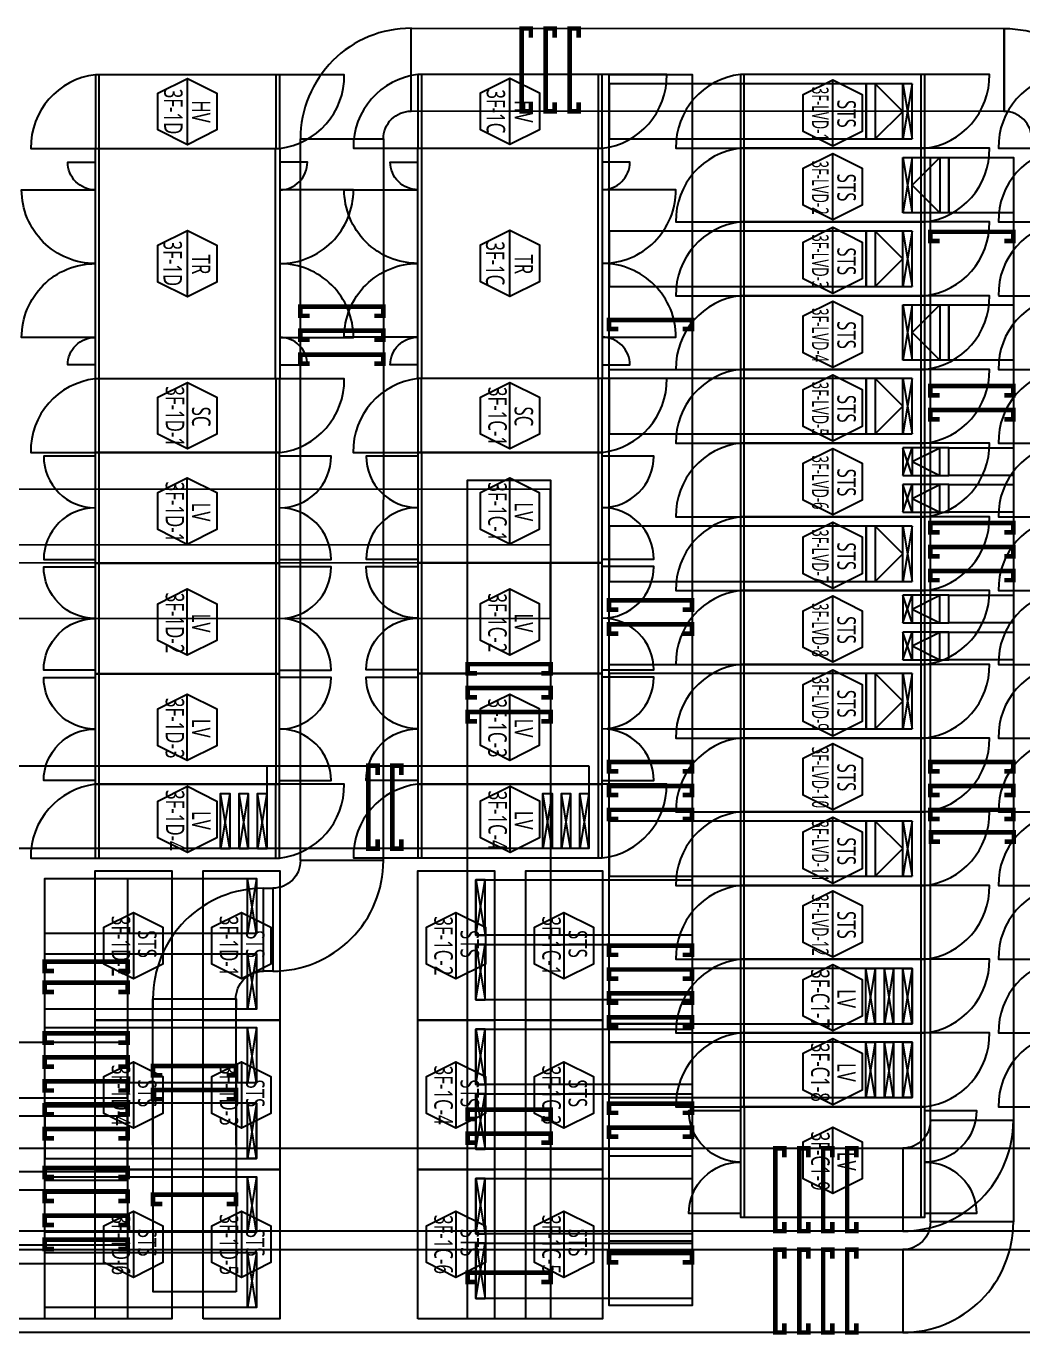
# Model space of a CAD drawing. Header units: millimetres. Extents: x -138191 to 245733, y -341087 to 835263.
# Drawn here: x 112202 to 123016, y 485530 to 499729 of the extents above; entities that cross this region are included whole.
import ezdxf
from ezdxf.enums import TextEntityAlignment as Align

# ---------------------------------------------------------------- set-up
doc = ezdxf.new("R2010")
doc.units = ezdxf.units.MM
doc.header["$LTSCALE"] = 300
for name, color, linetype in [('------00 Switch Gear', 3, 'Continuous'), ('------00 Switch Gear_Number', 1, 'Continuous'), ('-----26 Electrical Cable Tray_LV_STS1', 3, 'Continuous'), ('-----26 Electrical Cable Tray_LV_STS2', 2, 'Continuous'), ('-----26 Electrical Cable Tray_LV_STS3', 151, 'Continuous'), ('-----26 Electrical Cable Tray_LV_STSPDU_A', 181, 'Continuous'), ('-----26 Electrical Cable Tray_LV_STSPDU_B', 41, 'Continuous'), ('-----26 Electrical Cable Tray_LV_UPS', 6, 'Continuous')]:
    doc.layers.add(name, color=color, linetype=linetype)
doc.styles.add('ELEC', font='malgun.ttf')

# ---------------------------------------------------------------- blocks, each defined once
blk = doc.blocks.new('STS-R')
blk.add_lwpolyline([(886994, -128588), (888614, -128588), (888614, -129418), (886994, -129418), (886994, -128588)])
blk = doc.blocks.new('A$495596483691')
at = {"color": 0}
for p, q in [((100, 600), (0, 600)), ((0, 600), (0, 0)), ((500, 600), (100, 600)), ((500, 0), (500, 600)), ((0, 0), (100, 0)), ((100, 0), (500, 0))]:
    blk.add_line(p, q, dxfattribs=at)
at = {"color": 8}
for p, q in [((400, 300), (100, 600)), ((100, 600), (100, 0)), ((400, 0), (400, 600)), ((400, 600), (500, 0)), ((500, 600), (400, 0)), ((400, 300), (100, 0))]:
    blk.add_line(p, q, dxfattribs=at)
blk = doc.blocks.new('A$550585017316')
at = {"color": 0}
for p, q in [((400, 300), (0, 300)), ((0, 300), (0, 0)), ((500, 300), (400, 300)), ((500, 0), (500, 300)), ((0, 0), (400, 0)), ((400, 0), (500, 0))]:
    blk.add_line(p, q, dxfattribs=at)
at = {"color": 8}
for p, q in [((100, 0), (0, 300)), ((0, 0), (100, 300)), ((100, 150), (400, 300)), ((100, 300), (100, 0)), ((400, 0), (400, 300)), ((100, 150), (400, 0))]:
    blk.add_line(p, q, dxfattribs=at)

msp = doc.modelspace()

# ---------------------------------------------------------------- linework, layer by layer
at = {"layer": '------00 Switch Gear'}
for p, q in [((112995, 498403, 0), (112995, 499203, 0)), ((114913, 498403, 0), (114913, 499203, 0)), ((116495, 498405, 0), (116495, 499205, 0)), ((118413, 498405, 0), (118413, 499205, 0)), ((119994, 498405, 0), (119994, 499205, 0)), ((121914, 498405, 0), (121914, 499205, 0)), ((112995, 495903, 0), (112995, 498403, 0)), ((114909, 495903, 0), (114909, 498403, 0)), ((116495, 495905, 0), (116495, 498405, 0)), ((118409, 495905, 0), (118409, 498405, 0)), ((119994, 497605, 0), (119994, 498405, 0)), ((121914, 497605, 0), (121914, 498405, 0)), ((119994, 496805, 0), (119994, 497605, 0)), ((121914, 496805, 0), (121914, 497605, 0)), ((119994, 496005, 0), (119994, 496805, 0)), ((121914, 496005, 0), (121914, 496805, 0)), ((119994, 495205, 0), (119994, 496005, 0)), ((121914, 495205, 0), (121914, 496005, 0)), ((112993, 495103, 0), (112993, 495903, 0)), ((114913, 495103, 0), (114913, 495903, 0)), ((116493, 495105, 0), (116493, 495905, 0)), ((118413, 495105, 0), (118413, 495905, 0)), ((119994, 494405, 0), (119994, 495205, 0)), ((121914, 494405, 0), (121914, 495205, 0)), ((112992, 495103, 0), (112992, 493903, 0)), ((114910, 495103, 0), (114910, 493903, 0)), ((116492, 495105, 0), (116492, 493905, 0)), ((118410, 495105, 0), (118410, 493905, 0)), ((119994, 493605, 0), (119994, 494405, 0)), ((121914, 493605, 0), (121914, 494405, 0)), ((112992, 493903, 0), (112992, 492703, 0)), ((114910, 493903, 0), (114910, 492703, 0)), ((116492, 493905, 0), (116492, 492705, 0)), ((118410, 493905, 0), (118410, 492705, 0)), ((119994, 492805, 0), (119994, 493605, 0)), ((121914, 492805, 0), (121914, 493605, 0)), ((119994, 492005, 0), (119994, 492805, 0)), ((121914, 492005, 0), (121914, 492805, 0)), ((112992, 492703, 0), (112992, 491503, 0)), ((114910, 492703, 0), (114910, 491503, 0)), ((116492, 492705, 0), (116492, 491505, 0)), ((118410, 492705, 0), (118410, 491505, 0)), ((119994, 491205, 0), (119994, 492005, 0)), ((121914, 491205, 0), (121914, 492005, 0)), ((112994, 490703, 0), (112994, 491503, 0)), ((114912, 490703, 0), (114912, 491503, 0)), ((116494, 490705, 0), (116494, 491505, 0)), ((118412, 490705, 0), (118412, 491505, 0)), ((119994, 490405, 0), (119994, 491205, 0)), ((121914, 490405, 0), (121914, 491205, 0)), ((119994, 489605, 0), (119994, 490405, 0)), ((121914, 489605, 0), (121914, 490405, 0)), ((119994, 488805, 0), (119994, 489605, 0)), ((121914, 488805, 0), (121914, 489605, 0)), ((119994, 488005, 0), (119994, 488805, 0)), ((121914, 488005, 0), (121914, 488805, 0)), ((119993, 488005, 0), (119993, 486805, 0)), ((121911, 488005, 0), (121911, 486805, 0))]:
    msp.add_line(p, q, dxfattribs=at)
at = {"layer": '------00 Switch Gear', "elevation": 0}
for points in [[(112953, 499203, 0.385743), (112253, 498403), (112953, 498403)], [(114953, 498403, 0.385743), (115653, 499203), (114953, 499203)], [(116453, 499205, 0.385743), (115753, 498405), (116453, 498405)], [(118453, 498405, 0.385743), (119153, 499205), (118453, 499205)], [(119952, 499205, 0.385743), (119252, 498405), (119952, 498405)], [(121954, 498405, 0.385743), (122654, 499205), (121954, 499205)], [(123452, 499205, 0.385743), (122752, 498405), (123452, 498405)], [(119952, 498405, 0.385743), (119252, 497605), (119952, 497605)], [(121954, 497605, 0.385743), (122654, 498405), (121954, 498405)], [(123452, 498405, 0.385743), (122752, 497605), (123452, 497605)], [(112953, 496053), (112653, 496053, -0.414214), (112953, 496353), (112153, 496353, -0.414214), (112953, 497153, -0.414214), (112153, 497953), (112953, 497953, -0.414214), (112653, 498253), (112953, 498253)], [(114953, 496053), (115253, 496053, 0.414214), (114953, 496353), (115753, 496353, 0.414214), (114953, 497153, 0.414214), (115753, 497953), (114953, 497953, 0.414214), (115253, 498253), (114953, 498253)], [(116453, 496055), (116153, 496055, -0.414214), (116453, 496355), (115653, 496355, -0.414214), (116453, 497155, -0.414214), (115653, 497955), (116453, 497955, -0.414214), (116153, 498255), (116453, 498255)], [(118453, 496055), (118753, 496055, 0.414214), (118453, 496355), (119253, 496355, 0.414214), (118453, 497155, 0.414214), (119253, 497955), (118453, 497955, 0.414214), (118753, 498255), (118453, 498255)], [(119952, 497605, 0.385743), (119252, 496805), (119952, 496805)], [(121954, 496805, 0.385743), (122654, 497605), (121954, 497605)], [(119952, 496805, 0.385743), (119252, 496005), (119952, 496005)], [(121954, 496005, 0.385743), (122654, 496805), (121954, 496805)], [(123452, 496805, 0.385743), (122752, 496005), (123452, 496005)], [(119952, 496005, 0.385743), (119252, 495205), (119952, 495205)], [(121954, 495205, 0.385743), (122654, 496005), (121954, 496005)], [(123452, 496005, 0.385743), (122752, 495205), (123452, 495205)], [(112951, 495903, 0.385743), (112251, 495103), (112951, 495103)], [(114953, 495103, 0.385743), (115653, 495903), (114953, 495903)], [(116451, 495905, 0.385743), (115751, 495105), (116451, 495105)], [(118453, 495105, 0.385743), (119153, 495905), (118453, 495905)], [(119952, 495205, 0.385743), (119252, 494405), (119952, 494405)], [(121954, 494405, 0.385743), (122654, 495205), (121954, 495205)], [(123452, 495205, 0.385743), (122752, 494405), (123452, 494405)], [(112952, 495063), (112392, 495063), (112392, 495063, 0.414214), (112952, 494503, 0.414214), (112392, 493943), (112952, 493943)], [(114952, 493943), (115512, 493943, 0.414214), (114952, 494503, 0.414214), (115512, 495063), (114952, 495063)], [(116452, 495065), (115892, 495065), (115892, 495065, 0.414214), (116452, 494505, 0.414214), (115892, 493945), (116452, 493945)], [(118452, 493945), (119012, 493945, 0.414214), (118452, 494505, 0.414214), (119012, 495065), (118452, 495065)], [(119952, 494405, 0.385743), (119252, 493605), (119952, 493605)], [(121954, 493605, 0.385743), (122654, 494405), (121954, 494405)], [(123452, 494405, 0.385743), (122752, 493605), (123452, 493605)], [(112952, 492743), (112392, 492743, -0.414214), (112952, 493303, -0.414214), (112392, 493863), (112392, 493863), (112952, 493863)], [(114952, 492743), (115512, 492743, 0.414214), (114952, 493303, 0.414214), (115512, 493863), (114952, 493863)], [(116452, 492745), (115892, 492745, -0.414214), (116452, 493305, -0.414214), (115892, 493865), (115892, 493865), (116452, 493865)], [(118452, 492745), (119012, 492745, 0.414214), (118452, 493305, 0.414214), (119012, 493865), (118452, 493865)], [(119952, 493605, 0.385743), (119252, 492805), (119952, 492805)], [(121954, 492805, 0.385743), (122654, 493605), (121954, 493605)], [(123452, 493605, 0.385743), (122752, 492805), (123452, 492805)], [(119952, 492805, 0.385743), (119252, 492005), (119952, 492005)], [(121954, 492005, 0.385743), (122654, 492805), (121954, 492805)], [(123452, 492805, 0.385743), (122752, 492005), (123452, 492005)], [(112952, 491543), (112392, 491543, -0.414214), (112952, 492103, -0.414214), (112392, 492663), (112392, 492663), (112952, 492663)], [(114952, 491543), (115512, 491543, 0.414214), (114952, 492103, 0.414214), (115512, 492663), (114952, 492663)], [(116452, 491545), (115892, 491545, -0.414214), (116452, 492105, -0.414214), (115892, 492665), (115892, 492665), (116452, 492665)], [(118452, 491545), (119012, 491545, 0.414214), (118452, 492105, 0.414214), (119012, 492665), (118452, 492665)], [(119952, 492005, 0.385743), (119252, 491205), (119952, 491205)], [(121954, 491205, 0.385743), (122654, 492005), (121954, 492005)], [(123452, 492005, 0.385743), (122752, 491205), (123452, 491205)], [(112952, 491503, 0.385743), (112252, 490703), (112952, 490703)], [(114952, 490703, 0.385743), (115652, 491503), (114952, 491503)], [(116452, 491505, 0.385743), (115752, 490705), (116452, 490705)], [(118452, 490705, 0.385743), (119152, 491505), (118452, 491505)], [(119952, 491205, 0.385743), (119252, 490405), (119952, 490405)], [(121954, 490405, 0.385743), (122654, 491205), (121954, 491205)], [(123452, 491205, 0.385743), (122752, 490405), (123452, 490405)], [(119952, 490405, 0.385743), (119252, 489605), (119993, 489605)], [(121954, 489605, 0.385743), (122654, 490405), (121954, 490405)], [(123452, 490405, 0.385743), (122752, 489605), (123452, 489605)], [(119952, 489605, 0.385743), (119252, 488805), (119952, 488805)], [(121954, 488805, 0.385743), (122654, 489605), (121954, 489605)], [(123453, 489605, 0.385743), (122753, 488805), (123453, 488805)], [(119952, 488805, 0.385743), (119252, 488005), (119952, 488005)], [(121954, 488005, 0.385743), (122654, 488805), (121954, 488805)], [(123453, 488805, 0.385743), (122753, 488005), (123453, 488005)], [(119953, 486845), (119393, 486845, -0.414214), (119953, 487405, -0.414214), (119393, 487965), (119393, 487965), (119953, 487965)], [(121953, 487965), (122513, 487965, -0.414214), (121953, 487405, -0.414214), (122513, 486845), (121953, 486845)]]:
    msp.add_lwpolyline(points, format="xyb", dxfattribs=at)
for points in [[(114953, 498403), (114953, 499203), (112953, 499203), (112953, 498403)], [(118453, 498405), (118453, 499205), (116453, 499205), (116453, 498405)], [(121954, 498405), (121954, 499205), (119952, 499205), (119952, 498405)], [(112953, 495903), (112953, 498403), (114953, 498403), (114953, 495903)], [(116453, 495905), (116453, 498405), (118453, 498405), (118453, 495905)], [(121954, 497605), (121954, 498405), (119952, 498405), (119952, 497605)], [(121954, 496805), (121954, 497605), (119952, 497605), (119952, 496805)], [(121954, 496005), (121954, 496805), (119952, 496805), (119952, 496005)], [(121954, 495205), (121954, 496005), (119952, 496005), (119952, 495205)], [(114953, 495103), (114953, 495903), (112951, 495903), (112951, 495103)], [(118453, 495105), (118453, 495905), (116451, 495905), (116451, 495105)], [(121954, 494405), (121954, 495205), (119952, 495205), (119952, 494405)], [(112952, 495103), (112952, 493903), (114952, 493903), (114952, 495103)], [(116452, 495105), (116452, 493905), (118452, 493905), (118452, 495105)], [(121954, 493605), (121954, 494405), (119952, 494405), (119952, 493605)], [(112952, 493903), (112952, 492703), (114952, 492703), (114952, 493903)], [(116452, 493905), (116452, 492705), (118452, 492705), (118452, 493905)], [(121954, 492805), (121954, 493605), (119952, 493605), (119952, 492805)], [(121954, 492005), (121954, 492805), (119952, 492805), (119952, 492005)], [(112952, 492703), (112952, 491503), (114952, 491503), (114952, 492703)], [(116452, 492705), (116452, 491505), (118452, 491505), (118452, 492705)], [(121954, 491205), (121954, 492005), (119952, 492005), (119952, 491205)], [(114952, 490703), (114952, 491503), (112952, 491503), (112952, 490703)], [(118452, 490705), (118452, 491505), (116452, 491505), (116452, 490705)], [(121954, 490405), (121954, 491205), (119952, 491205), (119952, 490405)], [(121954, 489605), (121954, 490405), (119952, 490405), (119952, 489605)], [(121954, 488805), (121954, 489605), (119952, 489605), (119952, 488805)], [(121954, 488005), (121954, 488805), (119952, 488805), (119952, 488005)], [(119953, 488005), (119953, 486805), (121953, 486805), (121953, 488005)]]:
    msp.add_lwpolyline(points, close=True, dxfattribs=at)
msp.add_lwpolyline([(122752, 496805), (123452, 496805)], dxfattribs=at)
at = {"layer": '------00 Switch Gear'}
msp.add_arc((123543, 496819, 0), 791, 96.6265, 181.0016, dxfattribs=at)
at = {"layer": '------00 Switch Gear_Number', "elevation": 0}
for points in [[(113951, 498443), (113951, 499163), (114271, 499004), (114271, 498603), (113951, 498443), (113631, 498603), (113631, 499004), (113951, 499163)], [(117451, 498445), (117451, 499165), (117771, 499005), (117771, 498605), (117451, 498445), (117131, 498605), (117131, 499005), (117451, 499165)], [(120953, 498427), (120953, 499147), (121273, 498987), (121273, 498586), (120953, 498427), (120633, 498586), (120633, 498987), (120953, 499147)], [(120953, 497627), (120953, 498347), (121273, 498187), (121273, 497786), (120953, 497627), (120633, 497786), (120633, 498187), (120953, 498347)], [(120953, 496827), (120953, 497547), (121273, 497387), (121273, 496986), (120953, 496827), (120633, 496986), (120633, 497387), (120953, 497547)], [(113951, 496793), (113951, 497513), (114271, 497354), (114271, 496953), (113951, 496793), (113631, 496953), (113631, 497354), (113951, 497513)], [(117451, 496795), (117451, 497515), (117771, 497355), (117771, 496955), (117451, 496795), (117131, 496955), (117131, 497355), (117451, 497515)], [(120953, 496027), (120953, 496747), (121273, 496587), (121273, 496186), (120953, 496027), (120633, 496186), (120633, 496587), (120953, 496747)], [(113951, 495142), (113951, 495862), (114271, 495703), (114271, 495302), (113951, 495142), (113631, 495302), (113631, 495703), (113951, 495862)], [(117451, 495144), (117451, 495864), (117771, 495704), (117771, 495304), (117451, 495144), (117131, 495304), (117131, 495704), (117451, 495864)], [(120953, 495227), (120953, 495947), (121273, 495787), (121273, 495386), (120953, 495227), (120633, 495386), (120633, 495787), (120953, 495947)], [(120953, 494427), (120953, 495147), (121273, 494987), (121273, 494586), (120953, 494427), (120633, 494586), (120633, 494987), (120953, 495147)], [(113950, 494107), (113950, 494827), (114270, 494668), (114270, 494267), (113950, 494107), (113630, 494267), (113630, 494668), (113950, 494827)], [(117450, 494109), (117450, 494829), (117770, 494669), (117770, 494268), (117450, 494109), (117130, 494268), (117130, 494669), (117450, 494829)], [(120953, 493627), (120953, 494347), (121273, 494187), (121273, 493786), (120953, 493627), (120633, 493786), (120633, 494187), (120953, 494347)], [(113950, 492903), (113950, 493623), (114270, 493463), (114270, 493062), (113950, 492903), (113630, 493062), (113630, 493463), (113950, 493623)], [(117450, 492904), (117450, 493624), (117770, 493464), (117770, 493064), (117450, 492904), (117130, 493064), (117130, 493464), (117450, 493624)], [(120953, 492827), (120953, 493547), (121273, 493387), (121273, 492986), (120953, 492827), (120633, 492986), (120633, 493387), (120953, 493547)], [(120953, 492027), (120953, 492747), (121273, 492587), (121273, 492186), (120953, 492027), (120633, 492186), (120633, 492587), (120953, 492747)], [(113950, 491762), (113950, 492482), (114270, 492322), (114270, 491921), (113950, 491762), (113630, 491921), (113630, 492322), (113950, 492482)], [(117450, 491763), (117450, 492483), (117770, 492324), (117770, 491923), (117450, 491763), (117130, 491923), (117130, 492324), (117450, 492483)], [(120953, 491227), (120953, 491947), (121273, 491787), (121273, 491386), (120953, 491227), (120633, 491386), (120633, 491787), (120953, 491947)], [(113952, 490762), (113952, 491482), (114272, 491322), (114272, 490921), (113952, 490762), (113632, 490921), (113632, 491322), (113952, 491482)], [(117452, 490763), (117452, 491483), (117772, 491324), (117772, 490923), (117452, 490763), (117132, 490923), (117132, 491324), (117452, 491483)], [(120953, 490427), (120953, 491147), (121273, 490987), (121273, 490586), (120953, 490427), (120633, 490586), (120633, 490987), (120953, 491147)], [(120953, 489627), (120953, 490347), (121273, 490187), (121273, 489786), (120953, 489627), (120633, 489786), (120633, 490187), (120953, 490347)], [(120953, 488827), (120953, 489547), (121273, 489387), (121273, 488986), (120953, 488827), (120633, 488986), (120633, 489387), (120953, 489547)], [(120953, 488027), (120953, 488747), (121273, 488587), (121273, 488186), (120953, 488027), (120633, 488186), (120633, 488587), (120953, 488747)], [(120954, 487063), (120954, 487783), (121274, 487624), (121274, 487223), (120954, 487063), (120634, 487223), (120634, 487624), (120954, 487783)]]:
    msp.add_lwpolyline(points, dxfattribs=at)
at = {"layer": '------00 Switch Gear_Number', "color": 1, "elevation": 0}
for points in [[(113365, 490113), (113365, 489393), (113045, 489553), (113045, 489954), (113365, 490113), (113685, 489954), (113685, 489553), (113365, 489393)], [(114537, 490113), (114537, 489393), (114217, 489553), (114217, 489954), (114537, 490113), (114857, 489954), (114857, 489553), (114537, 489393)], [(116865, 490113), (116865, 489393), (116545, 489553), (116545, 489954), (116865, 490113), (117185, 489954), (117185, 489553), (116865, 489393)], [(118037, 490113), (118037, 489393), (117717, 489553), (117717, 489954), (118037, 490113), (118357, 489954), (118357, 489553), (118037, 489393)], [(113365, 488493), (113365, 487773), (113045, 487933), (113045, 488334), (113365, 488493), (113685, 488334), (113685, 487933), (113365, 487773)], [(114537, 488493), (114537, 487773), (114217, 487933), (114217, 488334), (114537, 488493), (114857, 488334), (114857, 487933), (114537, 487773)], [(116865, 488493), (116865, 487773), (116545, 487933), (116545, 488334), (116865, 488493), (117185, 488334), (117185, 487933), (116865, 487773)], [(118037, 488493), (118037, 487773), (117717, 487933), (117717, 488334), (118037, 488493), (118357, 488334), (118357, 487933), (118037, 487773)], [(113365, 486873), (113365, 486153), (113045, 486313), (113045, 486714), (113365, 486873), (113685, 486714), (113685, 486313), (113365, 486153)], [(114537, 486873), (114537, 486153), (114217, 486313), (114217, 486714), (114537, 486873), (114857, 486714), (114857, 486313), (114537, 486153)], [(116865, 486873), (116865, 486153), (116545, 486313), (116545, 486714), (116865, 486873), (117185, 486714), (117185, 486313), (116865, 486153)], [(118037, 486873), (118037, 486153), (117717, 486313), (117717, 486714), (118037, 486873), (118357, 486714), (118357, 486313), (118037, 486153)]]:
    msp.add_lwpolyline(points, dxfattribs=at)
at = {"layer": '-----26 Electrical Cable Tray_LV_STS1', "elevation": 0}
for points in [[(117892, 494105), (117892, 494705), (110814, 494703), (110814, 494103)], [(117892, 494105), (117892, 494705), (111014, 494703), (111014, 494103)], [(111214, 494103), (117892, 494105), (117892, 494705), (111214, 494703)], [(117892, 488945), (116992, 488945), (116992, 494805), (117892, 494805)], [(117892, 487325), (116992, 487325), (116992, 494805), (117892, 494805)], [(117892, 485705), (116992, 485705), (116992, 494805), (117892, 494805)], [(117892, 493305), (117892, 493905), (110814, 493903), (110814, 493303)], [(117892, 493305), (117892, 493905), (111014, 493903), (111014, 493303)], [(111214, 493303), (117892, 493305), (117892, 493905), (111214, 493903)], [(113303, 487303), (112403, 487303), (112403, 489665), (113303, 489665)], [(114702, 489065), (112403, 489065), (112403, 489665), (114702, 489665)], [(114602, 489065), (114602, 489665), (114702, 489665), (114702, 489065)], [(113303, 485703), (112403, 485703), (112403, 488803), (113303, 488803)], [(113303, 487203), (112403, 487203), (112403, 488803), (113303, 488803)], [(110814, 488103), (113303, 488103), (113303, 488703), (110814, 488703)], [(112403, 487445), (114702, 487445), (114702, 488045), (112403, 488045)], [(114602, 487445), (114602, 488045), (114702, 488045), (114702, 487445)], [(110814, 487303), (113303, 487303), (113303, 487903), (110814, 487903)], [(111214, 487303), (113303, 487303), (113303, 487903), (111214, 487903)], [(114702, 485825), (112403, 485825), (112403, 486425), (114702, 486425)], [(114602, 485825), (114602, 486425), (114702, 486425), (114702, 485825)]]:
    msp.add_lwpolyline(points, close=True, dxfattribs=at)
at = {"layer": '-----26 Electrical Cable Tray_LV_STS1', "ltscale": 7.5, "const_width": 50, "elevation": 0}
for points in [[(117792, 492707), (117892, 492707), (117892, 492807), (116992, 492807), (116992, 492707), (117092, 492707)], [(117792, 492447), (117892, 492447), (117892, 492547), (116992, 492547), (116992, 492447), (117092, 492447)], [(117792, 492187), (117892, 492187), (117892, 492287), (116992, 492287), (116992, 492187), (117092, 492187)], [(113203, 489251), (113303, 489251), (113303, 489351), (112403, 489351), (112403, 489251), (112503, 489251)], [(113203, 488181), (113303, 488181), (113303, 488281), (112403, 488281), (112403, 488181), (112503, 488181)], [(113203, 487921), (113303, 487921), (113303, 488021), (112403, 488021), (112403, 487921), (112503, 487921)], [(117792, 487873), (117892, 487873), (117892, 487973), (116992, 487973), (116992, 487873), (117092, 487873)], [(113203, 487662), (113303, 487662), (113303, 487762), (112403, 487762), (112403, 487662), (112503, 487662)], [(117792, 487614), (117892, 487614), (117892, 487714), (116992, 487714), (116992, 487614), (117092, 487614)], [(113203, 486462), (113303, 486462), (113303, 486562), (112403, 486562), (112403, 486462), (112503, 486462)], [(117792, 486103), (117892, 486103), (117892, 486203), (116992, 486203), (116992, 486103), (117092, 486103)]]:
    msp.add_lwpolyline(points, dxfattribs=at)
at = {"layer": '-----26 Electrical Cable Tray_LV_STS1', "elevation": 0}
for points in [[(114702, 489065), (114602, 489665)], [(114702, 489665), (114602, 489065)], [(114702, 487445), (114602, 488045)], [(114702, 488045), (114602, 487445)], [(114702, 485825), (114602, 486425)], [(114702, 486425), (114602, 485825)]]:
    msp.add_lwpolyline(points, dxfattribs=at)
at = {"layer": '-----26 Electrical Cable Tray_LV_STS2', "elevation": 0}
for points in [[(112403, 490483), (113303, 490483), (113303, 486503), (112403, 486503)], [(114702, 489883), (112403, 489883), (112403, 490483), (114702, 490483)], [(114602, 489883), (114602, 490483), (114702, 490483), (114702, 489883)], [(117182, 489165), (117182, 489765), (117082, 489765), (117082, 489165)], [(119427, 489165), (117082, 489165), (117082, 489765), (119427, 489765)], [(118527, 489765), (119427, 489765), (119427, 488905), (118527, 488905)], [(121814, 489505), (118527, 489505), (118527, 488905), (121814, 488905)], [(118527, 489494), (119427, 489494), (119427, 487468), (118527, 487468)], [(121314, 488905), (121314, 489505), (121414, 489505), (121414, 488905)], [(121514, 488905), (121514, 489505), (121614, 489505), (121614, 488905)], [(121714, 488905), (121714, 489505), (121814, 489505), (121814, 488905)], [(114702, 488263), (112403, 488263), (112403, 488863), (114702, 488863)], [(112403, 488863), (113303, 488863), (113303, 485703), (112403, 485703)], [(114602, 488263), (114602, 488863), (114702, 488863), (114702, 488263)], [(121814, 488705), (118527, 488705), (118527, 488105), (121814, 488105)], [(118527, 488705), (119427, 488705), (119427, 485847), (118527, 485847)], [(121314, 488105), (121314, 488705), (121414, 488705), (121414, 488105)], [(121514, 488105), (121514, 488705), (121614, 488705), (121614, 488105)], [(121714, 488105), (121714, 488705), (121814, 488705), (121814, 488105)], [(117182, 487545), (117182, 488145), (117082, 488145), (117082, 487545)], [(119427, 487545), (117082, 487545), (117082, 488145), (119427, 488145)], [(112403, 487243), (113303, 487243), (113303, 485703), (112403, 485703)], [(114702, 486643), (112403, 486643), (112403, 487243), (114702, 487243)], [(114602, 486643), (114602, 487243), (114702, 487243), (114702, 486643)], [(110814, 487103), (113303, 487103), (113303, 486503), (110814, 486503)], [(117182, 485925), (117182, 486525), (117082, 486525), (117082, 485925)], [(119427, 485925), (117082, 485925), (117082, 486525), (119427, 486525)], [(110814, 486303), (113303, 486303), (113303, 485703), (110814, 485703)]]:
    msp.add_lwpolyline(points, close=True, dxfattribs=at)
for points in [[(114702, 489883), (114602, 490483)], [(114702, 490483), (114602, 489883)], [(117082, 489165), (117182, 489765)], [(117082, 489765), (117182, 489165)], [(121414, 488905), (121314, 489505)], [(121414, 489505), (121314, 488905)], [(121614, 488905), (121514, 489505)], [(121614, 489505), (121514, 488905)], [(121814, 488905), (121714, 489505)], [(121814, 489505), (121714, 488905)], [(114702, 488263), (114602, 488863)], [(114702, 488863), (114602, 488263)], [(121414, 488105), (121314, 488705)], [(121414, 488705), (121314, 488105)], [(121614, 488105), (121514, 488705)], [(121614, 488705), (121514, 488105)], [(121814, 488105), (121714, 488705)], [(121814, 488705), (121714, 488105)], [(117082, 487545), (117182, 488145)], [(117082, 488145), (117182, 487545)], [(114702, 486643), (114602, 487243)], [(114702, 487243), (114602, 486643)], [(117082, 486525), (117182, 485925)], [(117082, 485925), (117182, 486525)]]:
    msp.add_lwpolyline(points, dxfattribs=at)
at = {"layer": '-----26 Electrical Cable Tray_LV_STS2', "ltscale": 7.5, "const_width": 50, "elevation": 0}
for points in [[(113203, 489478), (113303, 489478), (113303, 489578), (112403, 489578), (112403, 489478), (112503, 489478)], [(119327, 489134), (119427, 489134), (119427, 489234), (118527, 489234), (118527, 489134), (118627, 489134)], [(119327, 488874), (119427, 488874), (119427, 488974), (118527, 488974), (118527, 488874), (118627, 488874)], [(113203, 488701), (113303, 488701), (113303, 488801), (112403, 488801), (112403, 488701), (112503, 488701)], [(113203, 488441), (113303, 488441), (113303, 488541), (112403, 488541), (112403, 488441), (112503, 488441)], [(119327, 487679), (119427, 487679), (119427, 487779), (118527, 487779), (118527, 487679), (118627, 487679)], [(113203, 487242), (113303, 487242), (113303, 487342), (112403, 487342), (112403, 487242), (112503, 487242)], [(113203, 486982), (113303, 486982), (113303, 487082), (112403, 487082), (112403, 486982), (112503, 486982)], [(113203, 486722), (113303, 486722), (113303, 486822), (112403, 486822), (112403, 486722), (112503, 486722)], [(119327, 486318), (119427, 486318), (119427, 486418), (118527, 486418), (118527, 486318), (118627, 486318)]]:
    msp.add_lwpolyline(points, dxfattribs=at)
at = {"layer": '-----26 Electrical Cable Tray_LV_STS3', "elevation": 0}
for points in [[(116078, 498507), (116078, 498507, -0.414214), (116378, 498807), (116378, 498807), (116378, 499707, 0.414214), (115178, 498507)], [(116078, 498507), (116078, 498507, -0.414214), (116378, 498807), (116378, 498807), (116378, 499707, 0.414214), (115178, 498507)], [(116078, 498507), (116078, 498507, -0.414214), (116378, 498807), (116378, 498807), (116378, 499707, 0.414214), (115178, 498507)], [(123114, 498504), (123114, 498504, 0.414214), (122814, 498804), (122814, 498804), (122814, 499704, -0.414214), (124014, 498504)], [(123114, 498504), (123114, 498504, 0.414214), (122814, 498804), (122814, 498804), (122814, 499704, -0.414214), (124014, 498504)], [(123114, 498504), (123114, 498504, 0.414214), (122814, 498804), (122814, 498804), (122814, 499704, -0.414214), (124014, 498504)], [(115178, 490676), (115178, 490676, -0.414214), (114878, 490376), (114878, 490376), (114878, 489476, 0.414214), (116078, 490676)], [(115178, 490676), (115178, 490676, -0.414214), (114878, 490376), (114878, 490376), (114878, 489476, 0.414214), (116078, 490676)], [(115178, 490676), (115178, 490676, -0.414214), (114878, 490376), (114878, 490376), (114878, 489476, 0.414214), (116078, 490676)], [(114477, 489176), (114477, 489176, -0.414214), (114777, 489476), (114777, 489476), (114777, 490376, 0.414214), (113577, 489176)], [(114477, 489176), (114477, 489176, -0.414214), (114777, 489476), (114777, 489476), (114777, 490376, 0.414214), (113577, 489176)], [(114477, 489176), (114477, 489176, -0.414214), (114777, 489476), (114777, 489476), (114777, 490376, 0.414214), (113577, 489176)]]:
    msp.add_lwpolyline(points, format="xyb", close=True, dxfattribs=at)
for points in [[(116378, 498807), (116378, 499707), (122814, 499704), (122814, 498804)], [(116378, 498806), (116378, 499706), (122814, 499704), (122814, 498804)], [(116378, 498806), (116378, 499706), (122814, 499704), (122814, 498804)], [(119427, 489865), (118527, 489865), (118527, 499205), (119427, 499205)], [(121315, 499105), (118527, 499105), (118527, 498505), (121315, 498505)], [(116077, 490676), (115177, 490676), (115178, 498507), (116078, 498507)], [(116077, 490676), (115177, 490676), (115178, 498507), (116078, 498507)], [(116077, 490676), (115177, 490676), (115178, 498507), (116078, 498507)], [(121315, 497505), (118527, 497505), (118527, 496905), (121315, 496905)], [(119427, 488245), (118527, 488245), (118527, 496005), (119427, 496005)], [(121315, 495905), (118527, 495905), (118527, 495305), (121315, 495305)], [(121315, 494305), (118527, 494305), (118527, 493705), (121315, 493705)], [(119427, 486548), (118527, 486548), (118527, 492805), (119427, 492805)], [(121315, 492705), (118527, 492705), (118527, 492105), (121315, 492105)], [(121315, 491105), (118527, 491105), (118527, 490505), (121315, 490505)], [(117182, 489865), (117182, 490465), (117082, 490465), (117082, 489865)], [(119427, 489865), (117082, 489865), (117082, 490465), (119427, 490465)], [(114777, 490376), (114878, 490376), (114878, 489476), (114777, 489476)], [(114777, 490376), (114878, 490376), (114878, 489476), (114777, 489476)], [(114777, 490376), (114878, 490376), (114878, 489476), (114777, 489476)], [(114477, 488943), (113577, 488943), (113579, 489176), (114479, 489176)], [(114479, 487323), (113579, 487323), (113577, 489176), (114477, 489176)], [(114479, 485998), (113579, 485998), (113577, 489176), (114477, 489176)], [(117182, 488245), (117182, 488845), (117082, 488845), (117082, 488245)], [(119427, 488245), (117082, 488245), (117082, 488845), (119427, 488845)], [(117182, 486625), (117182, 487225), (117082, 487225), (117082, 486625)], [(119427, 486625), (117082, 486625), (117082, 487225), (119427, 487225)]]:
    msp.add_lwpolyline(points, close=True, dxfattribs=at)
at = {"layer": '-----26 Electrical Cable Tray_LV_STS3', "ltscale": 7.5, "const_width": 50, "elevation": 0}
for points in [[(117678, 499604), (117678, 499704), (117578, 499704), (117578, 498804), (117678, 498804), (117678, 498904)], [(117938, 499604), (117938, 499704), (117838, 499704), (117838, 498804), (117938, 498804), (117938, 498904)], [(118198, 499604), (118198, 499704), (118098, 499704), (118098, 498804), (118198, 498804), (118198, 498904)], [(115978, 496586), (116078, 496586), (116078, 496686), (115178, 496686), (115178, 496586), (115278, 496586)], [(119327, 496442), (119427, 496442), (119427, 496542), (118527, 496542), (118527, 496442), (118627, 496442)], [(115978, 496326), (116078, 496326), (116078, 496426), (115178, 496426), (115178, 496326), (115278, 496326)], [(115978, 496066), (116078, 496066), (116078, 496166), (115178, 496166), (115178, 496066), (115278, 496066)], [(119327, 493398), (119427, 493398), (119427, 493498), (118527, 493498), (118527, 493398), (118627, 493398)], [(119327, 493138), (119427, 493138), (119427, 493238), (118527, 493238), (118527, 493138), (118627, 493138)], [(119327, 491645), (119427, 491645), (119427, 491745), (118527, 491745), (118527, 491645), (118627, 491645)], [(119327, 491386), (119427, 491386), (119427, 491486), (118527, 491486), (118527, 491386), (118627, 491386)], [(119327, 491126), (119427, 491126), (119427, 491226), (118527, 491226), (118527, 491126), (118627, 491126)], [(119327, 489653), (119427, 489653), (119427, 489753), (118527, 489753), (118527, 489653), (118627, 489653)], [(119327, 489394), (119427, 489394), (119427, 489494), (118527, 489494), (118527, 489394), (118627, 489394)], [(114379, 488347), (114479, 488347), (114479, 488447), (113579, 488447), (113579, 488347), (113679, 488347)], [(114379, 488087), (114479, 488087), (114479, 488187), (113579, 488187), (113579, 488087), (113679, 488087)], [(119327, 487939), (119427, 487939), (119427, 488039), (118527, 488039), (118527, 487939), (118627, 487939)], [(114379, 486950), (114479, 486950), (114479, 487050), (113579, 487050), (113579, 486950), (113679, 486950)]]:
    msp.add_lwpolyline(points, dxfattribs=at)
at = {"layer": '-----26 Electrical Cable Tray_LV_STS3', "elevation": 0}
for points in [[(117082, 489865), (117182, 490465)], [(117082, 490465), (117182, 489865)], [(117082, 488245), (117182, 488845)], [(117082, 488845), (117182, 488245)], [(117082, 486625), (117182, 487225)], [(117082, 487225), (117182, 486625)]]:
    msp.add_lwpolyline(points, dxfattribs=at)
at = {"layer": '-----26 Electrical Cable Tray_LV_STSPDU_A', "elevation": 0}
for points in [[(122914, 487855), (122014, 487855), (122014, 498305), (122914, 498305)], [(122914, 497705), (122214, 497705), (122214, 498305), (122914, 498305)], [(122914, 494855), (122214, 494855), (122214, 495155), (122914, 495155)], [(122914, 494455), (122214, 494455), (122214, 494755), (122914, 494755)], [(121714, 487555), (121714, 486655), (101554, 486655), (101554, 487555)], [(121714, 487555), (121714, 486655), (101554, 486655), (101554, 487555)]]:
    msp.add_lwpolyline(points, close=True, dxfattribs=at)
at = {"layer": '-----26 Electrical Cable Tray_LV_STSPDU_A', "ltscale": 7.5, "const_width": 50, "elevation": 0}
for points in [[(122814, 497398), (122914, 497398), (122914, 497498), (122014, 497498), (122014, 497398), (122114, 497398)], [(122814, 495724), (122914, 495724), (122914, 495824), (122014, 495824), (122014, 495724), (122114, 495724)], [(122814, 494238), (122914, 494238), (122914, 494338), (122014, 494338), (122014, 494238), (122114, 494238)], [(122814, 493978), (122914, 493978), (122914, 494078), (122014, 494078), (122014, 493978), (122114, 493978)], [(122814, 491645), (122914, 491645), (122914, 491745), (122014, 491745), (122014, 491645), (122114, 491645)], [(122814, 491386), (122914, 491386), (122914, 491486), (122014, 491486), (122014, 491386), (122114, 491386)], [(120690, 487455), (120690, 487555), (120590, 487555), (120590, 486655), (120690, 486655), (120690, 486755)], [(120950, 487455), (120950, 487555), (120850, 487555), (120850, 486655), (120950, 486655), (120950, 486755)], [(121210, 487455), (121210, 487555), (121110, 487555), (121110, 486655), (121210, 486655), (121210, 486755)]]:
    msp.add_lwpolyline(points, dxfattribs=at)
at = {"layer": '-----26 Electrical Cable Tray_LV_STSPDU_A', "elevation": 0}
msp.add_lwpolyline([(122014, 487855), (122014, 487855, -0.414214), (121714, 487555), (121714, 487555), (121714, 486655, 0.414214), (122914, 487855)], format="xyb", close=True, dxfattribs=at)
msp.add_lwpolyline([(122014, 487855), (122014, 487855, -0.414214), (121714, 487555), (121714, 487555), (121714, 486655, 0.414214), (122914, 487855)], format="xyb", close=True, dxfattribs=at)
at = {"layer": '-----26 Electrical Cable Tray_LV_STSPDU_A'}
msp.add_lwpolyline([(125214, 487555), (125214, 486655), (101554, 486655), (101554, 487555)], close=True, dxfattribs=at)
msp.add_lwpolyline([(125214, 487555), (125214, 486655), (101554, 486655), (101554, 487555)], close=True, dxfattribs=at)
at = {"layer": '-----26 Electrical Cable Tray_LV_STSPDU_A', "ltscale": 7.5, "const_width": 50}
msp.add_lwpolyline([(120430, 487455), (120430, 487555), (120330, 487555), (120330, 486655), (120430, 486655), (120430, 486755)], dxfattribs=at)
at = {"layer": '-----26 Electrical Cable Tray_LV_STSPDU_B', "elevation": 0}
for points in [[(122914, 486755), (122014, 486755), (122014, 496705), (122914, 496705)], [(122914, 496105), (122214, 496105), (122214, 496705), (122914, 496705)], [(122914, 493255), (122214, 493255), (122214, 493555), (122914, 493555)], [(122914, 486755), (122014, 486755), (122014, 493155), (122914, 493155)], [(122914, 492855), (122214, 492855), (122214, 493155), (122914, 493155)], [(121714, 486455), (121714, 485555), (100454, 485555), (100454, 486455)], [(121714, 486455), (121714, 485555), (100454, 485555), (100454, 486455)]]:
    msp.add_lwpolyline(points, close=True, dxfattribs=at)
at = {"layer": '-----26 Electrical Cable Tray_LV_STSPDU_B', "ltscale": 7.5, "const_width": 50, "elevation": 0}
for points in [[(122814, 495464), (122914, 495464), (122914, 495564), (122014, 495564), (122014, 495464), (122114, 495464)], [(122814, 493718), (122914, 493718), (122914, 493818), (122014, 493818), (122014, 493718), (122114, 493718)], [(122814, 491126), (122914, 491126), (122914, 491226), (122014, 491226), (122014, 491126), (122114, 491126)], [(122819, 490882), (122919, 490882), (122919, 490982), (122019, 490982), (122019, 490882), (122119, 490882)], [(120690, 486355), (120690, 486455), (120590, 486455), (120590, 485555), (120690, 485555), (120690, 485655)], [(120950, 486355), (120950, 486455), (120850, 486455), (120850, 485555), (120950, 485555), (120950, 485655)], [(121210, 486355), (121210, 486455), (121110, 486455), (121110, 485555), (121210, 485555), (121210, 485655)]]:
    msp.add_lwpolyline(points, dxfattribs=at)
at = {"layer": '-----26 Electrical Cable Tray_LV_STSPDU_B', "elevation": 0}
msp.add_lwpolyline([(122014, 486755), (122014, 486755, -0.414214), (121714, 486455), (121714, 486455), (121714, 485555, 0.414214), (122914, 486755)], format="xyb", close=True, dxfattribs=at)
msp.add_lwpolyline([(122014, 486755), (122014, 486755, -0.414214), (121714, 486455), (121714, 486455), (121714, 485555, 0.414214), (122914, 486755)], format="xyb", close=True, dxfattribs=at)
at = {"layer": '-----26 Electrical Cable Tray_LV_STSPDU_B', "ltscale": 7.5, "const_width": 50}
msp.add_lwpolyline([(120430, 486355), (120430, 486455), (120330, 486455), (120330, 485555), (120430, 485555), (120430, 485655)], dxfattribs=at)
at = {"layer": '-----26 Electrical Cable Tray_LV_STSPDU_B'}
msp.add_lwpolyline([(125214, 486455), (125214, 485555), (100454, 485555), (100454, 486455)], close=True, dxfattribs=at)
msp.add_lwpolyline([(125214, 486455), (125214, 485555), (100454, 485555), (100454, 486455)], close=True, dxfattribs=at)
at = {"layer": '-----26 Electrical Cable Tray_LV_UPS', "ltscale": 7.5, "const_width": 50, "elevation": 0}
for points in [[(116015, 491605), (116015, 491705), (115915, 491705), (115915, 490805), (116015, 490805), (116015, 490905)], [(116274, 491605), (116274, 491705), (116174, 491705), (116174, 490805), (116274, 490805), (116274, 490905)]]:
    msp.add_lwpolyline(points, dxfattribs=at)
at = {"layer": '-----26 Electrical Cable Tray_LV_UPS', "elevation": 0}
for points in [[(118309, 491705), (118309, 490805), (107389, 490805), (107389, 491705)], [(118309, 491705), (118309, 490805), (107389, 490805), (107389, 491705)], [(114812, 491705), (114812, 490805), (107389, 490805), (107389, 491705)], [(114812, 491705), (114812, 490805), (107389, 490805), (107389, 491705)], [(114312, 490803), (114312, 491403), (114412, 491403), (114412, 490803)], [(114512, 490803), (114512, 491403), (114612, 491403), (114612, 490803)], [(114712, 490803), (114712, 491403), (114812, 491403), (114812, 490803)], [(117809, 490805), (117809, 491405), (117909, 491405), (117909, 490805)], [(118009, 490805), (118009, 491405), (118109, 491405), (118109, 490805)], [(118209, 490805), (118209, 491405), (118309, 491405), (118309, 490805)]]:
    msp.add_lwpolyline(points, close=True, dxfattribs=at)
for points in [[(114412, 490803), (114312, 491403)], [(114412, 491403), (114312, 490803)], [(114612, 490803), (114512, 491403)], [(114612, 491403), (114512, 490803)], [(114812, 490803), (114712, 491403)], [(114812, 491403), (114712, 490803)], [(117909, 490805), (117809, 491405)], [(117909, 491405), (117809, 490805)], [(118109, 490805), (118009, 491405)], [(118109, 491405), (118009, 490805)], [(118309, 490805), (118209, 491405)], [(118309, 491405), (118209, 490805)]]:
    msp.add_lwpolyline(points, dxfattribs=at)

# ---------------------------------------------------------------- block references
at = {"layer": '------00 Switch Gear', "rotation": 90.00000000000001}
for p in [(-15636, -398050, 0), (-14464, -398050, 0), (-12136, -398049, 0), (-10964, -398049, 0), (-15636, -399670, 0), (-14464, -399670, 0), (-12136, -399669, 0), (-10964, -399669, 0), (-15636, -401290, 0), (-14464, -401290, 0), (-12136, -401289, 0), (-10964, -401289, 0)]:
    msp.add_blockref('STS-R', p, dxfattribs=at)
at = {"layer": '-----26 Electrical Cable Tray_LV_STS3'}
for p in [(121315, 498505, 0), (121315, 496905, 0), (121315, 495305, 0), (121315, 493705, 0), (121315, 492105, 0), (121315, 490505, 0)]:
    msp.add_blockref('A$495596483691', p, dxfattribs=at)
at = {"layer": '-----26 Electrical Cable Tray_LV_STSPDU_A', "xscale": -1}
msp.add_blockref('A$495596483691', (122214, 497705, 0), dxfattribs=at)
at = {"layer": '-----26 Electrical Cable Tray_LV_STSPDU_A'}
for p in [(121714, 494855, 0), (121714, 494455, 0)]:
    msp.add_blockref('A$550585017316', p, dxfattribs=at)
at = {"layer": '-----26 Electrical Cable Tray_LV_STSPDU_B', "xscale": -1}
msp.add_blockref('A$495596483691', (122214, 496105, 0), dxfattribs=at)
at = {"layer": '-----26 Electrical Cable Tray_LV_STSPDU_B'}
for p in [(121714, 493255, 0), (121714, 492855, 0)]:
    msp.add_blockref('A$550585017316', p, dxfattribs=at)

# ---------------------------------------------------------------- texts
at = {"layer": '------00 Switch Gear_Number', "color": 0, "style": 'ELEC'}
for s, height, width, p in [('3F-1D', 200, 0.7, (113799, 498803, 0)), ('3F-1C', 200, 0.7, (117299, 498805, 0)), ('3F-LVD-1', 180, 0.6, (120819, 498778, 0)), ('HV', 200, 0.7, (114102, 498803, 0)), ('HV', 200, 0.7, (117602, 498805, 0)), ('STS', 200, 0.7, (121104, 498778, 0)), ('3F-LVD-2', 180, 0.6, (120819, 497978, 0)), ('STS', 200, 0.7, (121104, 497978, 0)), ('3F-LVD-3', 180, 0.6, (120819, 497178, 0)), ('3F-1D', 200, 0.7, (113792, 497156, 0)), ('3F-1C', 200, 0.7, (117292, 497157, 0)), ('STS', 200, 0.7, (121104, 497178, 0)), ('TR', 200, 0.7, (114102, 497144, 0)), ('TR', 200, 0.7, (117602, 497146, 0)), ('3F-LVD-4', 180, 0.6, (120819, 496378, 0)), ('STS', 200, 0.7, (121104, 496378, 0)), ('3F-LVD-5', 180, 0.6, (120819, 495578, 0)), ('3F-1D-1', 200, 0.7, (113817, 495493, 0)), ('3F-1C-1', 200, 0.7, (117317, 495495, 0)), ('STS', 200, 0.7, (121104, 495578, 0)), ('SC', 200, 0.7, (114102, 495493, 0)), ('SC', 200, 0.7, (117602, 495495, 0)), ('3F-LVD-6', 180, 0.6, (120819, 494778, 0)), ('STS', 200, 0.7, (121104, 494778, 0)), ('3F-1D-1', 200, 0.7, (113816, 494458, 0)), ('3F-1C-1', 200, 0.7, (117316, 494460, 0)), ('LV', 200, 0.7, (114101, 494458, 0)), ('LV', 200, 0.7, (117601, 494460, 0)), ('3F-LVD-7', 180, 0.6, (120819, 493978, 0)), ('STS', 200, 0.7, (121104, 493978, 0)), ('3F-1D-2', 200, 0.7, (113816, 493253, 0)), ('3F-1C-2', 200, 0.7, (117316, 493255, 0)), ('3F-LVD-8', 180, 0.6, (120819, 493178, 0)), ('LV', 200, 0.7, (114101, 493253, 0)), ('LV', 200, 0.7, (117601, 493255, 0)), ('STS', 200, 0.7, (121104, 493178, 0)), ('3F-LVD-9', 180, 0.6, (120819, 492378, 0)), ('3F-1D-3', 200, 0.7, (113816, 492112, 0)), ('STS', 200, 0.7, (121104, 492378, 0)), ('3F-1C-3', 200, 0.7, (117316, 492114, 0)), ('LV', 200, 0.7, (114101, 492112, 0)), ('LV', 200, 0.7, (117601, 492114, 0)), ('3F-LVD-10', 180, 0.6, (120819, 491578, 0)), ('STS', 200, 0.7, (121104, 491578, 0)), ('3F-1D-4', 200, 0.7, (113818, 491112, 0)), ('3F-1C-4', 200, 0.7, (117318, 491114, 0)), ('LV', 200, 0.7, (114103, 491112, 0)), ('LV', 200, 0.7, (117603, 491114, 0)), ('3F-LVD-11', 180, 0.6, (120819, 490778, 0)), ('STS', 200, 0.7, (121104, 490778, 0)), ('3F-LVD-12', 180, 0.6, (120819, 489978, 0)), ('3F-1D-2', 200, 0.7, (113231, 489748, 0)), ('3F-1D-1', 200, 0.7, (114403, 489748, 0)), ('3F-1C-2', 200, 0.7, (116731, 489750, 0)), ('3F-1C-1', 200, 0.7, (117903, 489750, 0)), ('STS', 200, 0.7, (121104, 489978, 0)), ('STS', 200, 0.7, (113516, 489770, 0)), ('STS', 200, 0.7, (114688, 489770, 0)), ('STS', 200, 0.7, (117016, 489771, 0)), ('STS', 200, 0.7, (118188, 489771, 0)), ('3F-C1-7', 200, 0.7, (120819, 489178, 0)), ('LV', 200, 0.7, (121104, 489178, 0)), ('3F-C1-8', 200, 0.7, (120819, 488378, 0)), ('LV', 200, 0.7, (121104, 488378, 0)), ('3F-1D-4', 200, 0.7, (113231, 488128, 0)), ('3F-1D-3', 200, 0.7, (114403, 488128, 0)), ('3F-1C-4', 200, 0.7, (116731, 488130, 0)), ('3F-1C-3', 200, 0.7, (117903, 488130, 0)), ('STS', 200, 0.7, (113516, 488150, 0)), ('STS', 200, 0.7, (114688, 488150, 0)), ('STS', 200, 0.7, (117016, 488151, 0)), ('STS', 200, 0.7, (118188, 488151, 0)), ('3F-C1-9', 200, 0.7, (120820, 487414, 0)), ('LV', 200, 0.7, (121105, 487414, 0)), ('3F-1D-6', 200, 0.7, (113231, 486508, 0)), ('3F-1D-5', 200, 0.7, (114403, 486508, 0)), ('3F-1C-6', 200, 0.7, (116731, 486510, 0)), ('3F-1C-5', 200, 0.7, (117903, 486510, 0)), ('STS', 200, 0.7, (113516, 486530, 0)), ('STS', 200, 0.7, (114688, 486530, 0)), ('STS', 200, 0.7, (117016, 486531, 0)), ('STS', 200, 0.7, (118188, 486531, 0))]:
    msp.add_text(s, height=height, rotation=270, dxfattribs=dict(at, width=width)).set_placement(p, align=Align.MIDDLE_CENTER)

doc.saveas('drawing.dxf')
